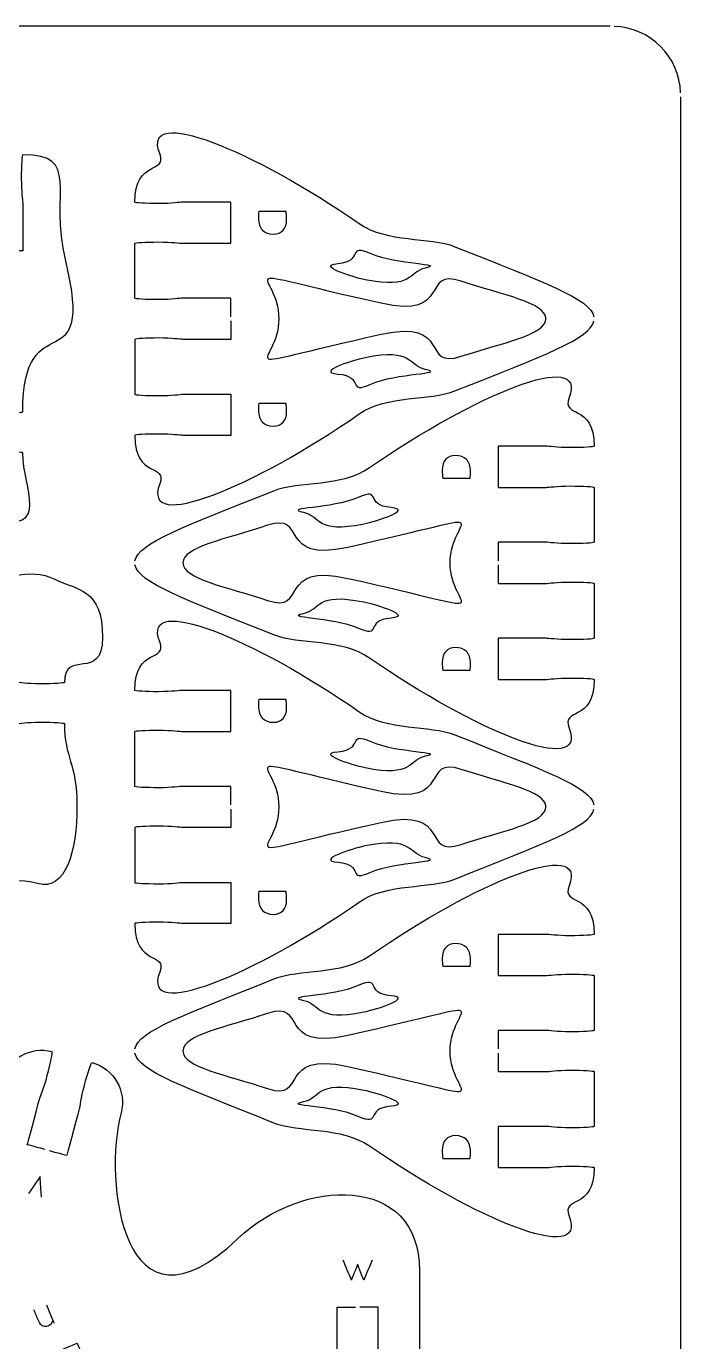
# Model space of a CAD drawing. Extents: x 0 to 300, y 0 to 300.
# Drawn here: x 252.3 to 300, y 204.2 to 300.1 of the extents above; entities that cross this region are included whole.
import ezdxf

# ---------------------------------------------------------------- set-up
doc = ezdxf.new("R2010")
doc.units = 0
doc.header["$MEASUREMENT"] = 0
doc.layers.add('DEFAULT', color=7, linetype='CONTINUOUS')

msp = doc.modelspace()

# ---------------------------------------------------------------- linework, layer by layer
at = {"layer": 'DEFAULT', "color": 1}
for points in [[(294.852, 300.1), (5.151, 300.1)], [(299.999, 5.252), (299.999, 294.949)]]:
    msp.add_lwpolyline(points, dxfattribs=at)
msp.add_open_spline([(299.995, 295.249), (299.918, 297.878), (297.783, 300.019), (295.152, 300.096)], degree=3, dxfattribs=at)
for points, knots in [([(267.218, 278.927), (267.218, 279.377), (267.218, 279.828), (267.218, 280.278), (266.052, 280.278), (264.885, 280.278), (263.718, 280.278), (263.546, 280.278), (262.935, 280.176), (261.969, 280.176), (261.002, 280.176), (260.219, 280.222), (260.219, 280.278), (260.219, 281.612), (260.219, 282.945), (260.219, 284.279), (260.219, 284.331), (261.002, 284.377), (261.969, 284.377), (262.935, 284.377), (263.546, 284.279), (263.718, 284.279), (264.885, 284.279), (266.052, 284.279), (267.218, 284.279), (267.218, 285.278), (267.218, 286.278), (267.218, 287.277), (266.052, 287.277), (264.885, 287.277), (263.718, 287.277), (263.546, 287.277), (262.935, 287.178), (261.969, 287.178), (261.002, 287.178), (260.219, 287.221), (260.219, 287.277), (260.219, 290.452), (262.625, 289.302), (262.039, 290.823), (260.639, 294.463), (268.929, 291.038), (276.577, 285.718), (278.602, 284.307), (281.728, 284.765), (283.548, 284.035), (290.06, 281.428), (293.444, 280.232), (293.68, 278.927)], [0, 0, 0, 0, 3.83, 3.83, 3.83, 13.75, 13.75, 13.75, 14.75, 14.75, 14.75, 15.75, 15.75, 15.75, 27.09, 27.09, 27.09, 28.09, 28.09, 28.09, 29.09, 29.09, 29.09, 39.01, 39.01, 39.01, 47.51, 47.51, 47.51, 57.43, 57.43, 57.43, 58.43, 58.43, 58.43, 59.43, 59.43, 59.43, 60.43, 60.43, 60.43, 61.43, 61.43, 61.43, 62.43, 62.43, 62.43, 63.43, 63.43, 63.43, 63.43]), ([(249.844, 264.071), (254.19, 263.235), (252.056, 266.354), (252.056, 269.003), (252.056, 269.056), (251.272, 269.102), (250.306, 269.102), (249.336, 269.102), (248.729, 269.003), (248.553, 269.003), (247.386, 269.003), (246.22, 269.003), (245.053, 269.003), (245.053, 270.003), (245.053, 271.002), (245.053, 272.002), (246.221, 272.002), (247.388, 272.002), (248.556, 272.002), (248.729, 272.002), (249.336, 271.903), (250.306, 271.903), (251.272, 271.903), (252.056, 271.945), (252.056, 272.002), (252.056, 280.218), (257.397, 273.783), (255.195, 282.998), (253.975, 288.11), (256.356, 290.738), (252.056, 290.738), (251.999, 290.738), (251.953, 289.955), (251.953, 288.988), (251.953, 288.022), (252.056, 287.411), (252.056, 287.238), (252.056, 286.072), (252.056, 284.905), (252.056, 283.739), (251.604, 283.739), (251.153, 283.739), (250.701, 283.739)], [0, 0, 0, 0, 1, 1, 1, 2, 2, 2, 3, 3, 3, 12.92, 12.92, 12.92, 21.42, 21.42, 21.42, 31.35, 31.35, 31.35, 32.35, 32.35, 32.35, 33.35, 33.35, 33.35, 34.35, 34.35, 34.35, 35.35, 35.35, 35.35, 36.35, 36.35, 36.35, 37.35, 37.35, 37.35, 47.27, 47.27, 47.27, 51.11, 51.11, 51.11, 51.11]), ([(267.218, 278.627), (267.218, 278.177), (267.218, 277.726), (267.218, 277.276), (266.052, 277.276), (264.885, 277.276), (263.718, 277.276), (263.546, 277.276), (262.935, 277.378), (261.969, 277.378), (261.048, 277.378), (260.293, 277.336), (260.222, 277.276), (260.221, 275.944), (260.22, 274.611), (260.219, 273.275), (260.219, 273.223), (261.002, 273.177), (261.969, 273.177), (262.935, 273.177), (263.546, 273.275), (263.718, 273.275), (264.885, 273.275), (266.052, 273.275), (267.218, 273.275), (267.218, 272.276), (267.218, 271.276), (267.218, 270.277), (266.052, 270.277), (264.885, 270.277), (263.718, 270.277), (263.546, 270.277), (262.935, 270.376), (261.969, 270.376), (261.002, 270.376), (260.219, 270.33), (260.219, 270.277), (260.219, 267.102), (262.625, 268.255), (262.039, 266.735), (260.639, 263.091), (268.929, 266.52), (276.577, 271.84), (278.602, 273.251), (281.728, 272.789), (283.548, 273.519), (290.053, 276.122), (293.436, 277.325), (293.676, 278.627)], [0, 0, 0, 0, 3.83, 3.83, 3.83, 13.75, 13.75, 13.75, 14.75, 14.75, 14.75, 15.75, 15.75, 15.75, 27.090004, 27.090004, 27.090004, 28.090004, 28.090004, 28.090004, 29.090004, 29.090004, 29.090004, 39.010004, 39.010004, 39.010004, 47.510004, 47.510004, 47.510004, 57.430004, 57.430004, 57.430004, 58.430004, 58.430004, 58.430004, 59.430004, 59.430004, 59.430004, 60.430004, 60.430004, 60.430004, 61.430004, 61.430004, 61.430004, 62.430004, 62.430004, 62.430004, 63.430004, 63.430004, 63.430004, 63.430004]), ([(260.233, 261.133), (260.469, 262.435), (263.853, 263.638), (270.365, 266.245), (272.185, 266.975), (275.311, 266.513), (277.336, 267.924), (284.984, 273.244), (293.274, 276.673), (291.874, 273.028), (291.288, 271.508), (293.694, 272.662), (293.694, 269.487), (293.694, 269.434), (292.911, 269.388), (291.944, 269.388), (290.978, 269.388), (290.367, 269.487), (290.194, 269.487), (289.028, 269.487), (287.861, 269.487), (286.695, 269.487), (286.695, 268.487), (286.695, 267.488), (286.695, 266.488), (287.861, 266.488), (289.028, 266.488), (290.194, 266.488), (290.367, 266.488), (290.978, 266.587), (291.944, 266.587), (292.911, 266.587), (293.694, 266.541), (293.694, 266.484), (293.693, 265.152), (293.692, 263.82), (293.69, 262.487), (293.62, 262.428), (292.865, 262.385), (291.944, 262.385), (290.978, 262.385), (290.367, 262.487), (290.194, 262.487), (289.028, 262.487), (287.861, 262.487), (286.695, 262.487), (286.695, 262.036), (286.695, 261.584), (286.695, 261.133)], [0, 0, 0, 0, 1, 1, 1, 2, 2, 2, 3, 3, 3, 4, 4, 4, 5, 5, 5, 6, 6, 6, 15.92, 15.92, 15.92, 24.42, 24.42, 24.42, 34.34, 34.34, 34.34, 35.34, 35.34, 35.34, 36.35, 36.35, 36.35, 47.680004, 47.680004, 47.680004, 48.680004, 48.680004, 48.680004, 49.680004, 49.680004, 49.680004, 59.600004, 59.600004, 59.600004, 63.440004, 63.440004, 63.440004, 63.440004]), ([(241.709, 256.723), (245.557, 256.374), (250.772, 261.606), (254.387, 259.792), (255.979, 258.995), (257.876, 259.168), (257.876, 255.548), (257.876, 252.268), (255.093, 254.758), (255.093, 252.268), (255.093, 252.211), (254.31, 252.165), (253.34, 252.165), (252.373, 252.165), (251.766, 252.268), (251.59, 252.268), (250.423, 252.268), (249.257, 252.268), (248.09, 252.268), (248.09, 251.267), (248.09, 250.266), (248.09, 249.265), (249.257, 249.265), (250.423, 249.265), (251.59, 249.265), (251.766, 249.265), (252.373, 249.368), (253.34, 249.368), (254.31, 249.368), (255.093, 249.322), (255.093, 249.265), (255.093, 246.711), (256.007, 246.468), (256.007, 243.229), (256.007, 239.991), (255.199, 236.996), (253.142, 237.617), (251.121, 238.23), (245.409, 237.214), (242.086, 237.186)], [0, 0, 0, 0, 1, 1, 1, 2, 2, 2, 3, 3, 3, 4, 4, 4, 5, 5, 5, 14.92, 14.92, 14.92, 23.43, 23.43, 23.43, 33.35, 33.35, 33.35, 34.35, 34.35, 34.35, 35.35, 35.35, 35.35, 36.35, 36.35, 36.35, 37.35, 37.35, 37.35, 38.35, 38.35, 38.35, 38.35]), ([(286.695, 260.833), (286.695, 260.384), (286.695, 259.935), (286.695, 259.485), (287.861, 259.485), (289.028, 259.485), (290.194, 259.485), (290.367, 259.485), (290.978, 259.588), (291.944, 259.588), (292.911, 259.588), (293.694, 259.542), (293.694, 259.485), (293.694, 258.152), (293.694, 256.818), (293.694, 255.485), (293.694, 255.432), (292.911, 255.386), (291.944, 255.386), (290.978, 255.386), (290.367, 255.485), (290.194, 255.485), (289.028, 255.485), (287.861, 255.485), (286.695, 255.485), (286.695, 254.485), (286.695, 253.486), (286.695, 252.486), (287.861, 252.486), (289.028, 252.486), (290.194, 252.486), (290.367, 252.486), (290.978, 252.585), (291.944, 252.585), (292.911, 252.585), (293.694, 252.543), (293.694, 252.486), (293.694, 249.311), (291.288, 250.461), (291.874, 248.941), (293.274, 245.3), (284.984, 248.726), (277.336, 254.046), (275.311, 255.457), (272.185, 254.998), (270.365, 255.728), (263.86, 258.332), (260.476, 259.528), (260.237, 260.833)], [0, 0, 0, 0, 3.82, 3.82, 3.82, 13.74, 13.74, 13.74, 14.74, 14.74, 14.74, 15.74, 15.74, 15.74, 27.08, 27.08, 27.08, 28.08, 28.08, 28.08, 29.08, 29.08, 29.08, 39, 39, 39, 47.5, 47.5, 47.5, 57.42, 57.42, 57.42, 58.42, 58.42, 58.42, 59.42, 59.42, 59.42, 60.42, 60.42, 60.42, 61.42, 61.42, 61.42, 62.42, 62.42, 62.42, 63.42, 63.42, 63.42, 63.42]), ([(267.218, 243.339), (267.218, 243.789), (267.218, 244.239), (267.218, 244.69), (266.052, 244.69), (264.885, 244.69), (263.718, 244.69), (263.546, 244.69), (262.935, 244.588), (261.969, 244.588), (261.002, 244.588), (260.219, 244.633), (260.219, 244.69), (260.219, 246.023), (260.219, 247.357), (260.219, 248.69), (260.219, 248.743), (261.002, 248.789), (261.969, 248.789), (262.935, 248.789), (263.546, 248.69), (263.718, 248.69), (264.885, 248.69), (266.052, 248.69), (267.218, 248.69), (267.218, 249.69), (267.218, 250.689), (267.218, 251.689), (266.052, 251.689), (264.885, 251.689), (263.718, 251.689), (263.546, 251.689), (262.935, 251.59), (261.969, 251.59), (261.002, 251.59), (260.219, 251.633), (260.219, 251.689), (260.219, 254.864), (262.625, 253.714), (262.039, 255.234), (260.639, 258.875), (268.929, 255.45), (276.577, 250.13), (278.602, 248.719), (281.728, 249.177), (283.548, 248.447), (290.06, 245.84), (293.444, 244.644), (293.68, 243.339)], [0, 0, 0, 0, 3.83, 3.83, 3.83, 13.75, 13.75, 13.75, 14.75, 14.75, 14.75, 15.75, 15.75, 15.75, 27.09, 27.09, 27.09, 28.09, 28.09, 28.09, 29.09, 29.09, 29.09, 39.01, 39.01, 39.01, 47.51, 47.51, 47.51, 57.43, 57.43, 57.43, 58.43, 58.43, 58.43, 59.43, 59.43, 59.43, 60.43, 60.43, 60.43, 61.43, 61.43, 61.43, 62.43, 62.43, 62.43, 63.43, 63.43, 63.43, 63.43]), ([(267.218, 243.039), (267.218, 242.588), (267.218, 242.138), (267.218, 241.688), (266.052, 241.688), (264.885, 241.688), (263.718, 241.688), (263.546, 241.688), (262.935, 241.79), (261.969, 241.79), (261.048, 241.79), (260.293, 241.748), (260.222, 241.688), (260.221, 240.355), (260.22, 239.023), (260.219, 237.687), (260.219, 237.634), (261.002, 237.588), (261.969, 237.588), (262.935, 237.588), (263.546, 237.687), (263.718, 237.687), (264.885, 237.687), (266.052, 237.687), (267.218, 237.687), (267.218, 236.688), (267.218, 235.688), (267.218, 234.689), (266.052, 234.689), (264.885, 234.689), (263.718, 234.689), (263.546, 234.689), (262.935, 234.787), (261.969, 234.787), (261.002, 234.787), (260.219, 234.742), (260.219, 234.689), (260.219, 231.514), (262.625, 232.667), (262.039, 231.147), (260.639, 227.503), (268.929, 230.932), (276.577, 236.251), (278.602, 237.663), (281.728, 237.2), (283.548, 237.931), (290.053, 240.534), (293.436, 241.737), (293.676, 243.039)], [0, 0, 0, 0, 3.83, 3.83, 3.83, 13.75, 13.75, 13.75, 14.75, 14.75, 14.75, 15.75, 15.75, 15.75, 27.090004, 27.090004, 27.090004, 28.090004, 28.090004, 28.090004, 29.090004, 29.090004, 29.090004, 39.010004, 39.010004, 39.010004, 47.510004, 47.510004, 47.510004, 57.430004, 57.430004, 57.430004, 58.430004, 58.430004, 58.430004, 59.430004, 59.430004, 59.430004, 60.430004, 60.430004, 60.430004, 61.430004, 61.430004, 61.430004, 62.430004, 62.430004, 62.430004, 63.430004, 63.430004, 63.430004, 63.430004]), ([(260.233, 225.545), (260.469, 226.846), (263.853, 228.049), (270.365, 230.656), (272.185, 231.387), (275.311, 230.924), (277.336, 232.336), (284.984, 237.655), (293.274, 241.084), (291.874, 237.44), (291.288, 235.92), (293.694, 237.073), (293.694, 233.898), (293.694, 233.845), (292.911, 233.8), (291.944, 233.8), (290.978, 233.8), (290.367, 233.898), (290.194, 233.898), (289.028, 233.898), (287.861, 233.898), (286.695, 233.898), (286.695, 232.899), (286.695, 231.899), (286.695, 230.9), (287.861, 230.9), (289.028, 230.9), (290.194, 230.9), (290.367, 230.9), (290.978, 230.999), (291.944, 230.999), (292.911, 230.999), (293.694, 230.953), (293.694, 230.896), (293.693, 229.564), (293.692, 228.232), (293.69, 226.899), (293.62, 226.839), (292.865, 226.797), (291.944, 226.797), (290.978, 226.797), (290.367, 226.899), (290.194, 226.899), (289.028, 226.899), (287.861, 226.899), (286.695, 226.899), (286.695, 226.448), (286.695, 225.996), (286.695, 225.545)], [0, 0, 0, 0, 1, 1, 1, 2, 2, 2, 3, 3, 3, 4, 4, 4, 5, 5, 5, 6, 6, 6, 15.92, 15.92, 15.92, 24.42, 24.42, 24.42, 34.34, 34.34, 34.34, 35.34, 35.34, 35.34, 36.35, 36.35, 36.35, 47.680004, 47.680004, 47.680004, 48.680004, 48.680004, 48.680004, 49.680004, 49.680004, 49.680004, 59.600004, 59.600004, 59.600004, 63.440004, 63.440004, 63.440004, 63.440004]), ([(253.693, 218.217), (253.259, 218.334), (252.825, 218.45), (252.391, 218.567), (252.391, 218.567), (253.068, 221.103), (253.297, 221.946), (253.343, 222.116), (253.597, 222.677), (253.848, 223.611), (254.098, 224.546), (254.257, 225.312), (254.204, 225.326), (252.602, 225.756), (250.958, 224.807), (250.528, 223.206), (250.012, 221.28), (249.496, 219.353), (248.979, 217.427), (247.893, 213.374), (248.203, 207.419), (249.72, 203.676), (250.469, 201.827), (251.218, 199.979), (251.967, 198.13), (252.588, 196.592), (254.335, 195.855), (255.873, 196.476), (255.926, 196.497), (255.672, 197.238), (255.308, 198.134), (254.945, 199.033), (254.624, 199.559), (254.56, 199.721), (254.229, 200.529), (253.244, 202.963), (253.244, 202.963), (254.171, 203.338), (255.098, 203.714), (256.024, 204.089), (256.024, 204.089), (257.012, 201.658), (257.34, 200.847), (257.404, 200.684), (257.541, 200.085), (257.905, 199.185), (258.268, 198.289), (258.603, 197.58), (258.653, 197.601), (260.191, 198.225), (271.97, 206.219), (271.97, 202.716), (271.97, 201.058), (273.31, 199.714), (274.969, 199.714), (275.025, 199.714), (275.067, 200.497), (275.067, 201.464), (275.067, 202.434), (274.969, 203.041), (274.969, 203.217), (274.969, 204.384), (274.969, 205.55), (274.969, 206.717), (275.418, 206.717), (275.867, 206.717), (276.316, 206.717)], [0, 0, 0, 0, 3.820497, 3.820497, 3.820497, 4.820497, 4.820497, 4.820497, 5.820497, 5.820497, 5.820497, 6.820497, 6.820497, 6.820497, 7.820497, 7.820497, 7.820497, 24.778578, 24.778578, 24.778578, 25.778578, 25.778578, 25.778578, 42.740161, 42.740161, 42.740161, 43.740161, 43.740161, 43.740161, 44.740161, 44.740161, 44.740161, 45.740161, 45.740161, 45.740161, 46.740161, 46.740161, 46.740161, 55.241367, 55.241367, 55.241367, 56.241367, 56.241367, 56.241367, 57.241367, 57.241367, 57.241367, 58.241367, 58.241367, 58.241367, 59.241367, 59.241367, 59.241367, 60.241367, 60.241367, 60.241367, 61.241367, 61.241367, 61.241367, 62.241367, 62.241367, 62.241367, 72.161367, 72.161367, 72.161367, 75.981367, 75.981367, 75.981367, 75.981367]), ([(253.985, 218.14), (254.419, 218.023), (254.853, 217.907), (255.287, 217.791), (255.287, 217.791), (255.968, 220.323), (256.194, 221.17), (256.24, 221.339), (256.3, 221.953), (256.55, 222.885), (256.797, 223.812), (257.044, 224.55), (257.1, 224.55), (258.702, 224.119), (259.651, 222.479), (259.221, 220.877), (257.919, 216.02), (259.323, 203.676), (267.74, 211.73), (272.376, 216.164), (280.969, 216.496), (280.969, 209.373), (280.969, 207.154), (280.969, 204.935), (280.969, 202.716), (280.969, 201.058), (279.625, 199.714), (277.967, 199.714), (277.914, 199.714), (277.868, 200.497), (277.868, 201.464), (277.868, 202.434), (277.967, 203.041), (277.967, 203.217), (277.967, 204.384), (277.967, 205.55), (277.967, 206.717), (277.517, 206.717), (277.066, 206.717), (276.616, 206.717)], [0, 0, 0, 0, 3.820497, 3.820497, 3.820497, 4.820497, 4.820497, 4.820497, 5.820497, 5.820497, 5.820497, 6.820497, 6.820497, 6.820497, 7.820497, 7.820497, 7.820497, 8.820497, 8.820497, 8.820497, 9.820497, 9.820497, 9.820497, 28.690497, 28.690497, 28.690497, 29.690497, 29.690497, 29.690497, 30.690497, 30.690497, 30.690497, 31.690497, 31.690497, 31.690497, 41.610497, 41.610497, 41.610497, 45.440497, 45.440497, 45.440497, 45.440497]), ([(286.695, 225.245), (286.695, 224.796), (286.695, 224.346), (286.695, 223.897), (287.861, 223.897), (289.028, 223.897), (290.194, 223.897), (290.367, 223.897), (290.978, 223.999), (291.944, 223.999), (292.911, 223.999), (293.694, 223.954), (293.694, 223.897), (293.694, 222.564), (293.694, 221.23), (293.694, 219.897), (293.694, 219.844), (292.911, 219.798), (291.944, 219.798), (290.978, 219.798), (290.367, 219.897), (290.194, 219.897), (289.028, 219.897), (287.861, 219.897), (286.695, 219.897), (286.695, 218.897), (286.695, 217.898), (286.695, 216.898), (287.861, 216.898), (289.028, 216.898), (290.194, 216.898), (290.367, 216.898), (290.978, 216.997), (291.944, 216.997), (292.911, 216.997), (293.694, 216.954), (293.694, 216.898), (293.694, 213.723), (291.288, 214.873), (291.874, 213.353), (293.274, 209.712), (284.984, 213.137), (277.336, 218.457), (275.311, 219.868), (272.185, 219.41), (270.365, 220.14), (263.86, 222.744), (260.476, 223.939), (260.237, 225.245)], [0, 0, 0, 0, 3.82, 3.82, 3.82, 13.74, 13.74, 13.74, 14.74, 14.74, 14.74, 15.74, 15.74, 15.74, 27.08, 27.08, 27.08, 28.08, 28.08, 28.08, 29.08, 29.08, 29.08, 39, 39, 39, 47.5, 47.5, 47.5, 57.42, 57.42, 57.42, 58.42, 58.42, 58.42, 59.42, 59.42, 59.42, 60.42, 60.42, 60.42, 61.42, 61.42, 61.42, 62.42, 62.42, 62.42, 63.42, 63.42, 63.42, 63.42])]:
    msp.add_open_spline(points, degree=3, knots=knots, dxfattribs=at)
at = {"layer": 'DEFAULT', "color": 250}
for points, knots in [([(271.244, 286.608), (271.268, 286.449), (271.286, 286.26), (271.286, 286.053), (271.286, 285.678), (271.199, 285.411), (271.034, 285.234), (270.869, 285.055), (270.636, 284.95), (270.309, 284.95), (269.979, 284.95), (269.709, 285.051), (269.523, 285.241), (269.334, 285.429), (269.232, 285.741), (269.232, 286.134), (269.232, 286.32), (269.241, 286.476), (269.256, 286.608), (269.919, 286.608), (270.581, 286.608), (271.244, 286.608)], [0, 0, 0, 0, 1, 1, 1, 2, 2, 2, 3, 3, 3, 4, 4, 4, 5, 5, 5, 6, 6, 6, 11.635, 11.635, 11.635, 11.635]), ([(271.244, 272.604), (271.268, 272.446), (271.286, 272.257), (271.286, 272.05), (271.286, 271.675), (271.199, 271.408), (271.034, 271.231), (270.869, 271.052), (270.636, 270.946), (270.309, 270.946), (269.979, 270.946), (269.709, 271.048), (269.523, 271.237), (269.334, 271.426), (269.232, 271.738), (269.232, 272.131), (269.232, 272.317), (269.241, 272.473), (269.256, 272.604), (269.919, 272.604), (270.581, 272.604), (271.244, 272.604)], [0, 0, 0, 0, 1, 1, 1, 2, 2, 2, 3, 3, 3, 4, 4, 4, 5, 5, 5, 6, 6, 6, 11.635, 11.635, 11.635, 11.635]), ([(282.668, 267.158), (282.644, 267.316), (282.626, 267.505), (282.626, 267.712), (282.626, 268.087), (282.712, 268.354), (282.877, 268.531), (283.042, 268.711), (283.276, 268.816), (283.603, 268.816), (283.933, 268.816), (284.203, 268.714), (284.388, 268.525), (284.577, 268.336), (284.679, 268.024), (284.679, 267.631), (284.679, 267.445), (284.67, 267.29), (284.655, 267.158), (283.993, 267.158), (283.33, 267.158), (282.668, 267.158)], [0, 0, 0, 0, 1, 1, 1, 2, 2, 2, 3, 3, 3, 4, 4, 4, 5, 5, 5, 6, 6, 6, 11.635, 11.635, 11.635, 11.635]), ([(282.668, 253.154), (282.644, 253.313), (282.626, 253.502), (282.626, 253.709), (282.626, 254.084), (282.712, 254.351), (282.877, 254.528), (283.042, 254.708), (283.276, 254.812), (283.603, 254.812), (283.933, 254.812), (284.203, 254.711), (284.388, 254.522), (284.577, 254.333), (284.679, 254.021), (284.679, 253.628), (284.679, 253.442), (284.67, 253.286), (284.655, 253.154), (283.993, 253.154), (283.33, 253.154), (282.668, 253.154)], [0, 0, 0, 0, 1, 1, 1, 2, 2, 2, 3, 3, 3, 4, 4, 4, 5, 5, 5, 6, 6, 6, 11.635, 11.635, 11.635, 11.635]), ([(271.244, 251.02), (271.268, 250.861), (271.286, 250.672), (271.286, 250.465), (271.286, 250.09), (271.199, 249.824), (271.034, 249.647), (270.869, 249.467), (270.636, 249.362), (270.309, 249.362), (269.979, 249.362), (269.709, 249.464), (269.523, 249.653), (269.334, 249.842), (269.232, 250.153), (269.232, 250.546), (269.232, 250.732), (269.241, 250.888), (269.256, 251.02), (269.919, 251.02), (270.581, 251.02), (271.244, 251.02)], [0, 0, 0, 0, 1, 1, 1, 2, 2, 2, 3, 3, 3, 4, 4, 4, 5, 5, 5, 6, 6, 6, 11.635, 11.635, 11.635, 11.635]), ([(271.244, 237.017), (271.268, 236.858), (271.286, 236.669), (271.286, 236.462), (271.286, 236.087), (271.199, 235.82), (271.034, 235.643), (270.869, 235.464), (270.636, 235.359), (270.309, 235.359), (269.979, 235.359), (269.709, 235.461), (269.523, 235.65), (269.334, 235.838), (269.232, 236.15), (269.232, 236.543), (269.232, 236.729), (269.241, 236.885), (269.256, 237.017), (269.919, 237.017), (270.581, 237.017), (271.244, 237.017)], [0, 0, 0, 0, 1, 1, 1, 2, 2, 2, 3, 3, 3, 4, 4, 4, 5, 5, 5, 6, 6, 6, 11.635, 11.635, 11.635, 11.635]), ([(282.668, 231.57), (282.644, 231.729), (282.626, 231.918), (282.626, 232.124), (282.626, 232.499), (282.712, 232.766), (282.877, 232.943), (283.042, 233.123), (283.276, 233.228), (283.603, 233.228), (283.933, 233.228), (284.203, 233.126), (284.388, 232.937), (284.577, 232.748), (284.679, 232.436), (284.679, 232.044), (284.679, 231.858), (284.67, 231.702), (284.655, 231.57), (283.993, 231.57), (283.33, 231.57), (282.668, 231.57)], [0, 0, 0, 0, 1, 1, 1, 2, 2, 2, 3, 3, 3, 4, 4, 4, 5, 5, 5, 6, 6, 6, 11.635, 11.635, 11.635, 11.635]), ([(282.668, 217.567), (282.644, 217.726), (282.626, 217.915), (282.626, 218.121), (282.626, 218.496), (282.712, 218.763), (282.877, 218.94), (283.042, 219.12), (283.276, 219.225), (283.603, 219.225), (283.933, 219.225), (284.203, 219.123), (284.388, 218.934), (284.577, 218.745), (284.679, 218.433), (284.679, 218.041), (284.679, 217.855), (284.67, 217.699), (284.655, 217.567), (283.993, 217.567), (283.33, 217.567), (282.668, 217.567)], [0, 0, 0, 0, 1, 1, 1, 2, 2, 2, 3, 3, 3, 4, 4, 4, 5, 5, 5, 6, 6, 6, 11.635, 11.635, 11.635, 11.635]), ([(253.428, 214.744), (253.402, 215.09), (253.376, 215.436), (253.35, 215.782), (253.336, 215.95), (253.328, 216.101), (253.33, 216.25), (253.327, 216.251), (253.323, 216.252), (253.32, 216.253), (253.244, 216.124), (253.158, 215.997), (253.061, 215.859), (252.867, 215.572), (252.673, 215.285), (252.479, 214.998)], [0, 0, 0, 0, 2.948145, 2.948145, 2.948145, 3.948145, 3.948145, 3.948145, 3.978229, 3.978229, 3.978229, 4.978229, 4.978229, 4.978229, 7.923191, 7.923191, 7.923191, 7.923191]), ([(277.522, 210.148), (277.315, 209.664), (277.108, 209.181), (276.901, 208.697), (276.901, 208.697), (276.5, 209.695), (276.458, 209.866), (276.422, 209.692), (276.003, 208.697), (276.003, 208.697), (275.807, 209.181), (275.61, 209.664), (275.414, 210.148)], [0, 0, 0, 0, 4.474268, 4.474268, 4.474268, 5.491268, 5.491268, 5.491268, 6.491268, 6.491268, 6.491268, 10.930926, 10.930926, 10.930926, 10.930926]), ([(254.243, 205.778), (254.223, 205.643), (254.139, 205.444), (253.9, 205.347), (253.689, 205.262), (253.389, 205.276), (253.198, 205.749), (253.091, 206.011), (252.985, 206.273), (252.879, 206.535)], [0, 0, 0, 0, 1, 1, 1, 2, 2, 2, 4.40589, 4.40589, 4.40589, 4.40589]), ([(253.788, 206.903), (253.92, 206.577), (254.052, 206.251), (254.184, 205.925), (254.24, 205.786), (254.293, 205.665), (254.344, 205.563)], [0, 0, 0, 0, 2.991765, 2.991765, 2.991765, 3.991765, 3.991765, 3.991765, 3.991765])]:
    msp.add_open_spline(points, degree=3, knots=knots, dxfattribs=at)
at = {"layer": 'DEFAULT', "color": 3}
for points in [[(277.012, 281.623), (280.508, 280.903), (280.16, 282.206), (281.386, 282.47), (282.989, 282.815), (279.305, 282.711), (277.417, 283.541), (275.647, 284.32), (277.012, 282.981), (275.01, 282.804), (273.393, 282.662), (276.032, 281.824), (277.012, 281.623)], [(277.012, 275.933), (280.508, 276.653), (280.16, 275.35), (281.386, 275.086), (282.989, 274.741), (279.305, 274.845), (277.417, 274.014), (275.647, 273.236), (277.012, 274.575), (275.01, 274.751), (273.393, 274.894), (276.032, 275.731), (277.012, 275.933)], [(276.9, 263.829), (273.403, 263.109), (273.751, 264.412), (272.525, 264.676), (270.923, 265.021), (274.606, 264.917), (276.495, 265.748), (278.265, 266.526), (276.9, 265.187), (278.902, 265.011), (280.519, 264.868), (277.88, 264.031), (276.9, 263.829)], [(276.9, 258.139), (273.403, 258.859), (273.751, 257.556), (272.525, 257.292), (270.923, 256.947), (274.606, 257.051), (276.495, 256.221), (278.265, 255.442), (276.9, 256.781), (278.902, 256.958), (280.519, 257.1), (277.88, 257.938), (276.9, 258.139)], [(277.012, 246.035), (280.508, 245.315), (280.16, 246.618), (281.386, 246.882), (282.989, 247.227), (279.305, 247.123), (277.417, 247.954), (275.647, 248.732), (277.012, 247.393), (275.01, 247.217), (273.393, 247.075), (276.032, 246.237), (277.012, 246.035)], [(277.012, 240.346), (280.508, 241.065), (280.16, 239.762), (281.386, 239.498), (282.989, 239.153), (279.305, 239.257), (277.417, 238.427), (275.647, 237.649), (277.012, 238.987), (275.01, 239.164), (273.393, 239.306), (276.032, 240.144), (277.012, 240.346)], [(276.9, 228.241), (273.403, 227.521), (273.751, 228.825), (272.525, 229.088), (270.923, 229.434), (274.606, 229.329), (276.495, 230.16), (278.265, 230.938), (276.9, 229.599), (278.902, 229.423), (280.519, 229.281), (277.88, 228.443), (276.9, 228.241)], [(276.9, 222.552), (273.403, 223.271), (273.751, 221.968), (272.525, 221.704), (270.923, 221.359), (274.606, 221.463), (276.495, 220.633), (278.265, 219.855), (276.9, 221.194), (278.902, 221.37), (280.519, 221.512), (277.88, 222.35), (276.9, 222.552)]]:
    msp.add_open_spline(points, degree=3, knots=[0, 0, 0, 0, 1, 1, 1, 2, 2, 2, 3, 3, 3, 4, 4, 4, 4], dxfattribs=at)
at = {"layer": 'DEFAULT', "color": 5}
for points in [[(290.179, 278.778), (290.179, 277.598), (287.004, 277.038), (284.016, 276.042), (281.028, 275.046), (283.383, 278.818), (278.164, 277.649), (266.211, 274.972), (270.717, 275.17), (270.717, 278.778), (270.717, 282.386), (266.211, 282.584), (278.164, 279.907), (283.383, 278.738), (281.028, 282.51), (284.016, 281.514), (287.004, 280.518), (290.179, 279.958), (290.179, 278.778)], [(263.733, 260.984), (263.733, 262.164), (266.908, 262.724), (269.896, 263.72), (272.884, 264.716), (270.529, 260.944), (275.748, 262.113), (287.701, 264.79), (283.195, 264.592), (283.195, 260.984), (283.195, 257.376), (287.701, 257.178), (275.748, 259.855), (270.529, 261.024), (272.884, 257.252), (269.896, 258.248), (266.908, 259.244), (263.733, 259.804), (263.733, 260.984)], [(290.179, 243.19), (290.179, 242.01), (287.004, 241.45), (284.016, 240.454), (281.028, 239.458), (283.383, 243.23), (278.164, 242.061), (266.211, 239.384), (270.717, 239.582), (270.717, 243.19), (270.717, 246.798), (266.211, 246.996), (278.164, 244.319), (283.383, 243.15), (281.028, 246.923), (284.016, 245.927), (287.004, 244.931), (290.179, 244.37), (290.179, 243.19)], [(263.733, 225.396), (263.733, 226.576), (266.908, 227.137), (269.896, 228.133), (272.884, 229.129), (270.529, 225.357), (275.748, 226.525), (287.701, 229.202), (283.195, 229.004), (283.195, 225.396), (283.195, 221.789), (287.701, 221.591), (275.748, 224.268), (270.529, 225.436), (272.884, 221.664), (269.896, 222.66), (266.908, 223.656), (263.733, 224.216), (263.733, 225.396)]]:
    msp.add_open_spline(points, degree=3, knots=[0, 0, 0, 0, 1, 1, 1, 2, 2, 2, 3, 3, 3, 4, 4, 4, 5, 5, 5, 6, 6, 6, 6], dxfattribs=at)

doc.saveas('drawing.dxf')
